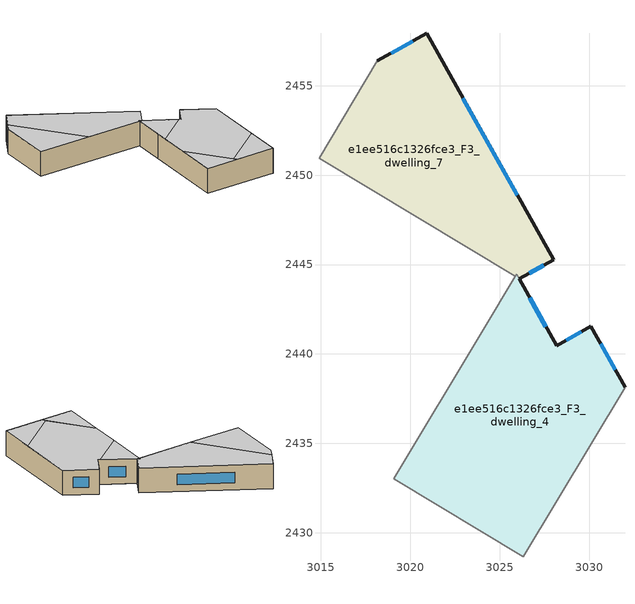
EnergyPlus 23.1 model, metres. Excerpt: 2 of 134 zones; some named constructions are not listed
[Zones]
e1ee516c1326fce3_F3_dwelling_4
 floor to e1ee516c1326fce3_F2_dwelling_4 (EU_floor_Construction): 3030.11,2441.54 3032.01,2438.15 3026.33,2428.66 3019.08,2433.01 3025.95,2444.47 3028.18,2440.47 z9
 wall outside (EU_wall_Construction): 3032.01,2438.15 3030.11,2441.54 3028.18,2440.47 3026.1,2444.19 z9:12
 wall to e1ee516c1326fce3_F3_dwelling_3 (EU_wall_Construction): 3019.08,2433.01 3026.33,2428.66 z9:12
 wall to e1ee516c1326fce3_F3_dwelling_2 (EU_wall_Construction): 3026.33,2428.66 3032.01,2438.15 z9:12
 wall to e1ee516c1326fce3_F3_dwelling_5 (EU_wall_Construction): 3024.08,2441.34 3019.08,2433.01 z9:12
 wall to e1ee516c1326fce3_F3_dwelling_7 (EU_wall_Construction): 3026.1,2444.19 3025.95,2444.47 3025.88,2444.35 z9:12
 wall to e1ee516c1326fce3_F3_dwelling_6 (EU_wall_Construction): 3025.88,2444.35 3024.08,2441.35 z9:12
 window (EU_Window_Construction): 3029.56,2441.24 3028.73,2440.78 / 3031.47,2439.12 3030.65,2440.57 / 3027.59,2441.53 3026.7,2443.13 z9.86:11.14
 ceiling to e1ee516c1326fce3_F4_dwelling_2 (EU_floor_Construction): 3028.5,2432.29 3032.01,2438.15 3030.11,2441.54 3028.18,2440.47 3028.07,2440.67 3023.3,2440.05 3021.58,2437.18 3022.32,2431.49 z12
 ceiling to e1ee516c1326fce3_F4_dwelling_3 (EU_floor_Construction): 3028.07,2440.67 3025.95,2444.47 3025.88,2444.35 3023.3,2440.05 z12
 ceiling to e1ee516c1326fce3_F4_dwelling_1 (EU_floor_Construction): 3026.33,2428.66 3028.5,2432.29 3022.32,2431.49 3022.38,2431.03 z12
 ceiling to e1ee516c1326fce3_F4_dwelling_5 (EU_floor_Construction): 3022.38,2431.03 3021.58,2437.18 3019.08,2433.01 z12
e1ee516c1326fce3_F3_dwelling_7
 floor to e1ee516c1326fce3_F2_dwelling_7 (EU_floor_Construction): 3020.92,2457.93 3028.02,2445.27 3026.1,2444.19 3025.95,2444.47 3025.88,2444.35 3014.9,2450.93 3018.17,2456.38 z9
 wall outside (EU_wall_Construction): 3026.1,2444.19 3028.02,2445.27 3020.92,2457.93 3018.17,2456.38 z9:12
 wall to e1ee516c1326fce3_F3_dwelling_6 (EU_wall_Construction): 3014.9,2450.93 3025.88,2444.35 z9:12
 wall to e1ee516c1326fce3_F3_dwelling_10 (EU_wall_Construction): 3018.17,2456.38 3014.9,2450.93 z9:12
 window (EU_Window_Construction): 3020.13,2457.49 3018.95,2456.82 / 3025.99,2448.89 3022.95,2454.31 / 3026.65,2444.5 3027.47,2444.96 z9.86:11.14
 ceiling to e1ee516c1326fce3_F4_dwelling_3 (EU_floor_Construction): 3028.02,2445.27 3020.92,2457.93 3019.04,2456.87 3020.22,2447.75 3025.88,2444.35 3025.95,2444.47 3026.1,2444.19 z12
 ceiling to e1ee516c1326fce3_F4_dwelling_6 (EU_floor_Construction): 3020.22,2447.75 3019.04,2456.87 3018.17,2456.38 3014.9,2450.93 z12
[SCHEDULE:FILE] Column Number=1; Rows to Skip at Top=0; Number of Hours of Data=8760; Column Separator=Comma; Interpolate to Timestep=No; Minutes per Item=60; Adjust Schedule for Daylight Savings=Yes
Name | File
EU_Step8_GainSchedule_e1ee516c1326fce3_F6_dwelling_10_f000 | ../../schedules/e1ee516c1326fce3/e1ee516c1326fce3_F6_dwelling_10_f000_gain.csv
EU_Step8_GainSchedule_e1ee516c1326fce3_F6_dwelling_11_f000 | ../../schedules/e1ee516c1326fce3/e1ee516c1326fce3_F6_dwelling_11_f000_gain.csv
EU_Step8_GainSchedule_e1ee516c1326fce3_F6_dwelling_12_f000 | ../../schedules/e1ee516c1326fce3/e1ee516c1326fce3_F6_dwelling_12_f000_gain.csv
EU_Step8_GainSchedule_e1ee516c1326fce3_F8_dwelling_8_f000 | ../../schedules/e1ee516c1326fce3/e1ee516c1326fce3_F8_dwelling_8_f000_gain.csv
EU_Step8_GainSchedule_e1ee516c1326fce3_F8_dwelling_9_f000 | ../../schedules/e1ee516c1326fce3/e1ee516c1326fce3_F8_dwelling_9_f000_gain.csv
EU_Step8_GainSchedule_e1ee516c1326fce3_F8_dwelling_10_f000 | ../../schedules/e1ee516c1326fce3/e1ee516c1326fce3_F8_dwelling_10_f000_gain.csv
EU_Step8_GainSchedule_e1ee516c1326fce3_F8_dwelling_11_f000 | ../../schedules/e1ee516c1326fce3/e1ee516c1326fce3_F8_dwelling_11_f000_gain.csv
EU_Step8_GainSchedule_e1ee516c1326fce3_F8_dwelling_12_f000 | ../../schedules/e1ee516c1326fce3/e1ee516c1326fce3_F8_dwelling_12_f000_gain.csv
